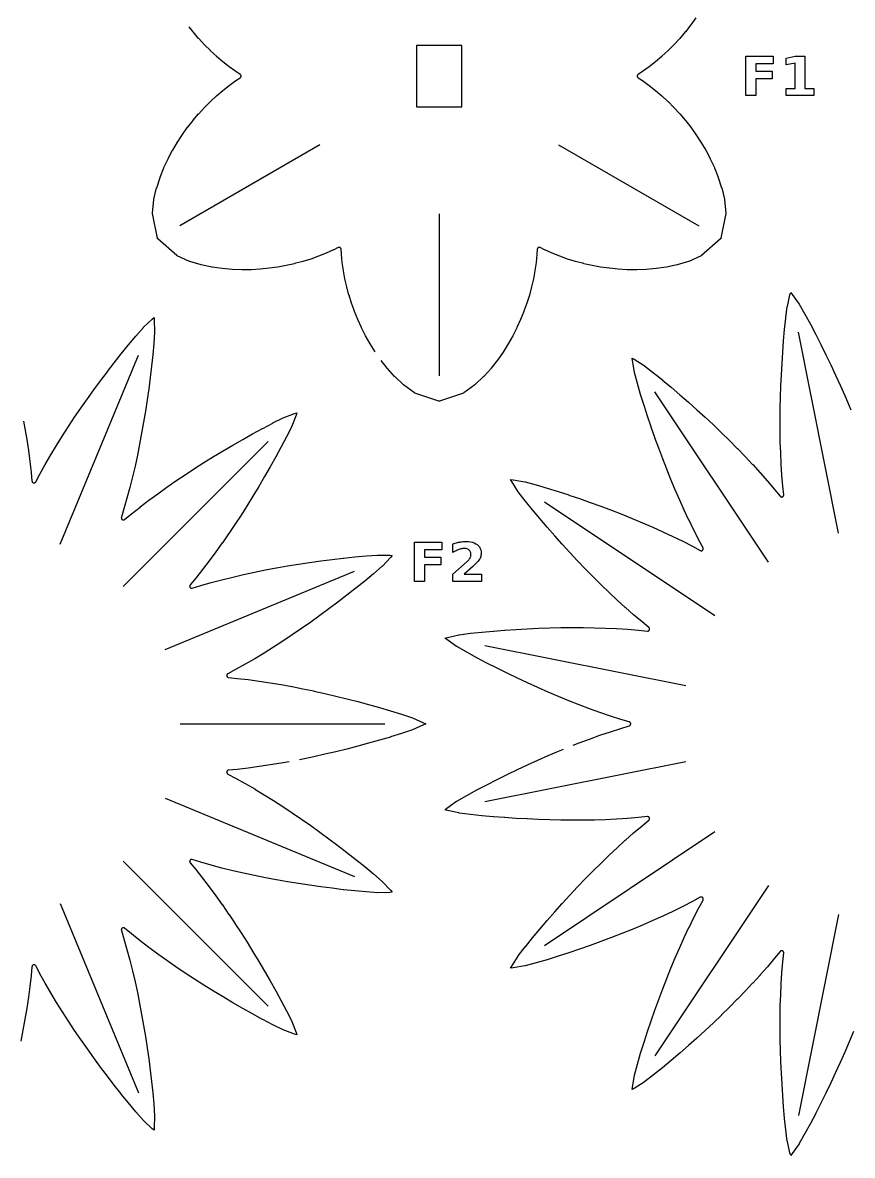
# Model space of a CAD drawing. Header units: millimetres. Extents: x 0 to 300, y 0 to 300.
# Drawn here: x 41.3 to 92.5, y 12.4 to 82.3 of the extents above; entities that cross this region are included whole.
import ezdxf

# ---------------------------------------------------------------- set-up
doc = ezdxf.new("R2010")
doc.units = ezdxf.units.MM
for name, color, linetype in [('CUT', 1, 'CONTINUOUS'), ('ENGRAVE', 5, 'CONTINUOUS'), ('SCORE', 7, 'CONTINUOUS')]:
    doc.layers.add(name, color=color, linetype=linetype)

msp = doc.modelspace()

# ---------------------------------------------------------------- linework, layer by layer
at = {"layer": 'CUT', "color": 1}
for points in [[(82.8496, 82.6072), (82.5315, 82.163), (82.5281, 82.1585), (82.1977, 81.7354), (82.1942, 81.731), (81.8523, 81.328), (81.8486, 81.3239), (81.4955, 80.9402), (81.4917, 80.9362), (81.1278, 80.5713), (81.1238, 80.5675), (80.7493, 80.2211), (80.7452, 80.2174), (80.3603, 79.8891), (80.356, 79.8855), (79.9607, 79.5751), (79.9563, 79.5718), (79.5508, 79.2791), (79.5462, 79.2759), (79.2884, 79.1053), (79.277, 79.0969), (79.2679, 79.0886), (79.2596, 79.0795), (79.2522, 79.0697), (79.2458, 79.0591), (79.2406, 79.048), (79.2364, 79.0364), (79.2334, 79.0245), (79.2316, 79.0123), (79.231, 79), (79.2316, 78.9877), (79.2334, 78.9755), (79.2364, 78.9636), (79.2406, 78.952), (79.2458, 78.9409), (79.2522, 78.9303), (79.2596, 78.9205), (79.2679, 78.9114), (79.277, 78.9031), (79.2884, 78.8947), (79.5462, 78.7241), (79.5508, 78.7209), (79.9563, 78.4282), (79.9607, 78.4249), (80.356, 78.1145), (80.3603, 78.1109), (80.7452, 77.7826), (80.7493, 77.7789), (81.1238, 77.4325), (81.1278, 77.4287), (81.4917, 77.0638), (81.4955, 77.0598), (81.8486, 76.6761), (81.8523, 76.672), (82.1942, 76.269), (82.1977, 76.2646), (82.5281, 75.8415), (82.5315, 75.837), (82.8496, 75.3928), (82.8529, 75.388), (83.1581, 74.9215), (83.1613, 74.9164), (83.4525, 74.4256), (83.4556, 74.42), (83.731, 73.9022), (83.7341, 73.896), (83.9914, 73.3471), (83.9945, 73.34), (84.2299, 72.7537), (84.233, 72.745), (84.4398, 72.1102), (84.4429, 72.099), (84.6081, 71.3939), (84.6109, 71.3774), (84.7016, 70.5428), (84.7025, 70.5282), (84.7003, 70.5137), (84.3947, 68.9886), (84.3877, 68.9612), (84.3675, 68.9414), (83.1995, 67.9142), (83.188, 67.9051), (83.1749, 67.8985), (82.4068, 67.5598), (82.3911, 67.554), (81.6979, 67.3445), (81.6866, 67.3416), (81.0335, 67.2033), (81.0244, 67.2017), (80.399, 67.1123), (80.3912, 67.1114), (79.7873, 67.0598), (79.7804, 67.0594), (79.1942, 67.0391), (79.1878, 67.039), (78.6172, 67.0457), (78.6111, 67.0459), (78.0545, 67.077), (78.0487, 67.0774), (77.505, 67.1309), (77.4993, 67.1315), (76.9678, 67.2061), (76.9622, 67.207), (76.4423, 67.3016), (76.4368, 67.3027), (75.928, 67.4166), (75.9226, 67.4179), (75.4247, 67.5506), (75.4194, 67.5521), (74.9321, 67.7033), (74.9269, 67.705), (74.4501, 67.8742), (74.4449, 67.8762), (73.9784, 68.0632), (73.9733, 68.0654), (73.5171, 68.2702), (73.512, 68.2726), (73.2354, 68.4105), (73.2224, 68.4162), (73.2107, 68.42), (73.1987, 68.4227), (73.1864, 68.4241), (73.1741, 68.4243), (73.1619, 68.4234), (73.1497, 68.4212), (73.1379, 68.4178), (73.1264, 68.4133), (73.1155, 68.4077), (73.1051, 68.401), (73.0955, 68.3933), (73.0867, 68.3848), (73.0787, 68.3754), (73.0717, 68.3652), (73.0658, 68.3544), (73.0609, 68.3431), (73.0572, 68.3314), (73.0546, 68.3194), (73.0531, 68.3053), (73.0342, 67.9967), (73.0337, 67.9911), (72.983, 67.4936), (72.9823, 67.4881), (72.9111, 66.9906), (72.9102, 66.9851), (72.8183, 66.4876), (72.8172, 66.4822), (72.7044, 65.9846), (72.7031, 65.9793), (72.5691, 65.4817), (72.5675, 65.4764), (72.4118, 64.9788), (72.41, 64.9735), (72.232, 64.4759), (72.23, 64.4707), (72.0287, 63.9731), (72.0265, 63.9679), (71.8009, 63.4702), (71.7984, 63.465), (71.547, 62.9674), (71.5441, 62.9621), (71.2646, 62.4645), (71.2614, 62.459), (70.9507, 61.9616), (70.9468, 61.9558), (70.6002, 61.4586), (70.5955, 61.4523), (70.2054, 60.9553), (70.1995, 60.9483), (69.7531, 60.4518), (69.745, 60.4435), (69.217, 59.9479), (69.2041, 59.9372), (68.5267, 59.4414), (68.5144, 59.4333), (68.5008, 59.4279), (67.0272, 58.93), (67, 58.9225), (66.9728, 58.93), (65.4992, 59.4279), (65.4856, 59.4333), (65.4733, 59.4414), (64.7959, 59.9372), (64.783, 59.9479), (64.255, 60.4435), (64.2469, 60.4518), (63.8005, 60.9483), (63.7946, 60.9553), (63.4109, 61.4441)], [(63.0394, 61.9775), (62.7386, 62.459), (62.7354, 62.4645), (62.4559, 62.9621), (62.453, 62.9674), (62.2016, 63.465), (62.1991, 63.4702), (61.9735, 63.9679), (61.9713, 63.9731), (61.77, 64.4707), (61.768, 64.4759), (61.59, 64.9735), (61.5882, 64.9788), (61.4325, 65.4764), (61.4309, 65.4817), (61.2969, 65.9793), (61.2956, 65.9846), (61.1828, 66.4822), (61.1817, 66.4876), (61.0898, 66.9851), (61.0889, 66.9906), (61.0177, 67.4881), (61.017, 67.4936), (60.9663, 67.9911), (60.9658, 67.9967), (60.9469, 68.3053), (60.9454, 68.3194), (60.9428, 68.3314), (60.9391, 68.3431), (60.9342, 68.3544), (60.9283, 68.3652), (60.9213, 68.3754), (60.9133, 68.3848), (60.9045, 68.3933), (60.8949, 68.401), (60.8845, 68.4077), (60.8736, 68.4133), (60.8621, 68.4178), (60.8503, 68.4212), (60.8381, 68.4234), (60.8259, 68.4243), (60.8136, 68.4241), (60.8013, 68.4227), (60.7893, 68.42), (60.7776, 68.4162), (60.7646, 68.4105), (60.488, 68.2726), (60.4829, 68.2702), (60.0267, 68.0654), (60.0216, 68.0632), (59.5551, 67.8762), (59.5499, 67.8742), (59.0731, 67.705), (59.0679, 67.7033), (58.5806, 67.5521), (58.5753, 67.5506), (58.0774, 67.4179), (58.072, 67.4166), (57.5632, 67.3027), (57.5577, 67.3016), (57.0378, 67.207), (57.0322, 67.2061), (56.5007, 67.1315), (56.495, 67.1309), (55.9513, 67.0774), (55.9455, 67.077), (55.3889, 67.0459), (55.3828, 67.0457), (54.8122, 67.039), (54.8058, 67.0391), (54.2196, 67.0594), (54.2127, 67.0598), (53.6088, 67.1114), (53.601, 67.1123), (52.9756, 67.2017), (52.9665, 67.2033), (52.3134, 67.3416), (52.3021, 67.3445), (51.6089, 67.554), (51.5932, 67.5598), (50.8251, 67.8985), (50.812, 67.9051), (50.8005, 67.9142), (49.6325, 68.9414), (49.6123, 68.9612), (49.6053, 68.9886), (49.2997, 70.5137), (49.2975, 70.5282), (49.2984, 70.5428), (49.3891, 71.3774), (49.3919, 71.3939), (49.5571, 72.099), (49.5602, 72.1102), (49.767, 72.745), (49.7701, 72.7537), (50.0055, 73.34), (50.0086, 73.3471), (50.2659, 73.896), (50.269, 73.9022), (50.5444, 74.42), (50.5475, 74.4256), (50.8387, 74.9164), (50.8419, 74.9215), (51.1471, 75.388), (51.1504, 75.3928), (51.4685, 75.837), (51.4719, 75.8415), (51.8023, 76.2646), (51.8058, 76.269), (52.1477, 76.672), (52.1514, 76.6761), (52.5045, 77.0598), (52.5083, 77.0638), (52.8722, 77.4287), (52.8762, 77.4325), (53.2507, 77.7789), (53.2548, 77.7826), (53.6397, 78.1109), (53.644, 78.1145), (54.0393, 78.4249), (54.0437, 78.4282), (54.4492, 78.7209), (54.4538, 78.7241), (54.7116, 78.8947), (54.723, 78.9031), (54.7321, 78.9114), (54.7404, 78.9205), (54.7478, 78.9303), (54.7542, 78.9409), (54.7594, 78.952), (54.7636, 78.9636), (54.7666, 78.9755), (54.7684, 78.9877), (54.769, 79), (54.7684, 79.0123), (54.7666, 79.0245), (54.7636, 79.0364), (54.7594, 79.048), (54.7542, 79.0591), (54.7478, 79.0697), (54.7404, 79.0795), (54.7321, 79.0886), (54.723, 79.0969), (54.7116, 79.1053), (54.4538, 79.2759), (54.4492, 79.2791), (54.0437, 79.5718), (54.0393, 79.5751), (53.644, 79.8855), (53.6397, 79.8891), (53.2548, 80.2174), (53.2507, 80.2211), (52.8762, 80.5675), (52.8722, 80.5713), (52.5083, 80.9362), (52.5045, 80.9402), (52.1514, 81.3239), (52.1477, 81.328), (51.8058, 81.731), (51.8023, 81.7354), (51.5658, 82.0382)], [(75.2735, 37.6779), (75.6381, 37.8219), (75.6401, 37.8226), (76.2793, 38.0641), (76.2813, 38.0648), (76.9227, 38.2955), (76.9248, 38.2963), (77.5684, 38.5155), (77.5707, 38.5163), (78.2165, 38.7236), (78.219, 38.7243), (78.7361, 38.8798), (78.7494, 38.8845), (78.7605, 38.8897), (78.7711, 38.896), (78.781, 38.9033), (78.7901, 38.9115), (78.7983, 38.9206), (78.8057, 38.9305), (78.812, 38.941), (78.8172, 38.9521), (78.8214, 38.9637), (78.8244, 38.9756), (78.8262, 38.9877), (78.8268, 39), (78.8262, 39.0123), (78.8244, 39.0244), (78.8214, 39.0363), (78.8172, 39.0479), (78.812, 39.059), (78.8057, 39.0695), (78.7983, 39.0794), (78.7901, 39.0885), (78.781, 39.0967), (78.7711, 39.104), (78.7605, 39.1103), (78.7494, 39.1155), (78.7361, 39.1202), (78.219, 39.2757), (78.2165, 39.2764), (77.5707, 39.4837), (77.5684, 39.4845), (76.9248, 39.7037), (76.9227, 39.7045), (76.2813, 39.9352), (76.2793, 39.9359), (75.6401, 40.1774), (75.6381, 40.1781), (75.0009, 40.4298), (74.9991, 40.4305), (74.3637, 40.6918), (74.362, 40.6925), (73.7284, 40.9628), (73.7268, 40.9635), (73.0948, 41.2423), (73.0934, 41.243), (72.4629, 41.5299), (72.4616, 41.5305), (71.8326, 41.825), (71.8313, 41.8256), (71.2037, 42.1275), (71.2025, 42.1281), (70.5764, 42.4372), (70.5751, 42.4379), (69.9505, 42.7546), (69.949, 42.7554), (69.3264, 43.0807), (69.3245, 43.0818), (68.7045, 43.4183), (68.7014, 43.42), (68.0872, 43.7742), (68.0764, 43.781), (67.4779, 44.2045), (67.356, 44.2998), (67.5051, 44.3412), (68.2201, 44.5034), (68.2327, 44.5057), (68.9356, 44.5978), (68.9392, 44.5982), (69.6408, 44.6719), (69.6429, 44.6721), (70.3427, 44.7344), (70.3444, 44.7345), (71.0425, 44.7881), (71.044, 44.7882), (71.7407, 44.8342), (71.7422, 44.8343), (72.4374, 44.8731), (72.4389, 44.8731), (73.1327, 44.9045), (73.1342, 44.9046), (73.8264, 44.9284), (73.828, 44.9284), (74.5186, 44.9442), (74.5203, 44.9442), (75.2092, 44.9515), (75.211, 44.9515), (75.898, 44.9497), (75.9, 44.9497), (76.585, 44.9384), (76.5871, 44.9383), (77.27, 44.9168), (77.2722, 44.9167), (77.953, 44.8843), (77.9553, 44.8842), (78.6337, 44.8405), (78.6362, 44.8403), (79.3122, 44.7847), (79.3147, 44.7845), (79.852, 44.7302), (79.8661, 44.7294), (79.8784, 44.73), (79.8905, 44.7318), (79.9024, 44.7347), (79.914, 44.7389), (79.9251, 44.7441), (79.9357, 44.7504), (79.9455, 44.7577), (79.9546, 44.7659), (79.9629, 44.775), (79.9702, 44.7849), (79.9765, 44.7954), (79.9818, 44.8065), (79.9859, 44.8181), (79.9889, 44.83), (79.9907, 44.8422), (79.9913, 44.8544), (79.9907, 44.8667), (79.9889, 44.8788), (79.9859, 44.8908), (79.9817, 44.9023), (79.9764, 44.9134), (79.9701, 44.9239), (79.9628, 44.9338), (79.9545, 44.9429), (79.944, 44.9523), (79.5257, 45.2938), (79.5237, 45.2954), (79.0064, 45.7341), (79.0046, 45.7357), (78.4939, 46.1846), (78.4922, 46.1861), (77.988, 46.6446), (77.9864, 46.6461), (77.4882, 47.1138), (77.4867, 47.1152), (76.9943, 47.5916), (76.9929, 47.5929), (76.5058, 48.0775), (76.5046, 48.0788), (76.0226, 48.571), (76.0214, 48.5722), (75.5442, 49.0717), (75.5432, 49.0729), (75.0705, 49.5792), (75.0695, 49.5803), (74.6011, 50.0931), (74.6001, 50.0942), (74.1358, 50.6132), (74.1349, 50.6142), (73.6748, 51.1394), (73.6738, 51.1405), (73.218, 51.6722), (73.2169, 51.6734), (72.7662, 52.2123), (72.7648, 52.214), (72.3208, 52.7622), (72.3186, 52.7649), (71.8867, 53.3272), (71.8794, 53.3376), (71.4885, 53.9579), (71.4123, 54.0926), (71.5659, 54.0738), (72.2886, 53.95), (72.301, 53.9473), (72.9857, 53.7634), (72.9891, 53.7624), (73.6655, 53.562), (73.6676, 53.5614), (74.3379, 53.3511), (74.3395, 53.3506), (75.0051, 53.133), (75.0065, 53.1325), (75.6678, 52.9084), (75.6691, 52.9079), (76.3263, 52.6776), (76.3277, 52.6771), (76.9807, 52.4406), (76.9821, 52.4401), (77.6307, 52.1972), (77.6322, 52.1966), (78.2763, 51.9469), (78.2779, 51.9463), (78.9171, 51.6894), (78.9188, 51.6887), (79.5528, 51.4242), (79.5546, 51.4234), (80.1832, 51.1508), (80.1851, 51.1499), (80.8078, 50.8686), (80.8098, 50.8677), (81.4263, 50.5773), (81.4284, 50.5763), (82.0385, 50.2763), (82.0407, 50.2752), (82.6439, 49.9652), (82.6462, 49.964), (83.1218, 49.7082), (83.1345, 49.7021), (83.1461, 49.6979), (83.158, 49.6949), (83.1701, 49.6931), (83.1824, 49.6925), (83.1947, 49.6931), (83.2068, 49.6949), (83.2187, 49.6978), (83.2303, 49.702), (83.2414, 49.7072), (83.252, 49.7135), (83.2618, 49.7208), (83.2709, 49.7291), (83.2792, 49.7382), (83.2865, 49.748), (83.2928, 49.7586), (83.298, 49.7697), (83.3022, 49.7813), (83.3051, 49.7932), (83.3069, 49.8053), (83.3075, 49.8176), (83.3069, 49.8299), (83.3051, 49.842), (83.3021, 49.8539), (83.2979, 49.8655), (83.2918, 49.8782), (83.036, 50.3538), (83.0348, 50.3561), (82.7248, 50.9593), (82.7237, 50.9615), (82.4237, 51.5716), (82.4227, 51.5737), (82.1323, 52.1902), (82.1314, 52.1922), (81.8501, 52.8149), (81.8492, 52.8168), (81.5766, 53.4454), (81.5758, 53.4472), (81.3113, 54.0812), (81.3106, 54.0829), (81.0537, 54.7221), (81.0531, 54.7237), (80.8034, 55.3678), (80.8028, 55.3693), (80.5599, 56.0179), (80.5594, 56.0193), (80.3229, 56.6723), (80.3224, 56.6737), (80.0921, 57.3309), (80.0916, 57.3322), (79.8675, 57.9935), (79.867, 57.9949), (79.6494, 58.6605), (79.6489, 58.6621), (79.4386, 59.3324), (79.438, 59.3345), (79.2376, 60.0109), (79.2366, 60.0143), (79.0527, 60.699), (79.05, 60.7114), (78.9262, 61.4341), (78.9074, 61.5877), (79.0421, 61.5115), (79.6624, 61.1206), (79.6728, 61.1133), (80.2351, 60.6814), (80.2378, 60.6792), (80.786, 60.2352), (80.7877, 60.2338), (81.3266, 59.7831), (81.3278, 59.782), (81.8595, 59.3262), (81.8606, 59.3252), (82.3858, 58.8651), (82.3868, 58.8642), (82.9058, 58.3999), (82.9069, 58.3989), (83.4197, 57.9305), (83.4208, 57.9295), (83.9271, 57.4568), (83.9283, 57.4558), (84.4278, 56.9786), (84.429, 56.9774), (84.9212, 56.4954), (84.9225, 56.4942), (85.4071, 56.0071), (85.4084, 56.0057), (85.8848, 55.5133), (85.8862, 55.5118), (86.3539, 55.0136), (86.3554, 55.012), (86.8139, 54.5078), (86.8154, 54.5061), (87.2643, 53.9954), (87.2659, 53.9936), (87.7046, 53.4763), (87.7062, 53.4743), (88.0477, 53.056), (88.0571, 53.0455), (88.0662, 53.0372), (88.0761, 53.0299), (88.0866, 53.0236), (88.0977, 53.0183), (88.1092, 53.0141), (88.1212, 53.0111), (88.1333, 53.0093), (88.1456, 53.0087), (88.1578, 53.0093), (88.17, 53.0111), (88.1819, 53.0141), (88.1935, 53.0182), (88.2046, 53.0235), (88.2151, 53.0298), (88.225, 53.0371), (88.2341, 53.0454), (88.2423, 53.0545), (88.2496, 53.0643), (88.2559, 53.0749), (88.2611, 53.086), (88.2653, 53.0976), (88.2682, 53.1095), (88.27, 53.1216), (88.2706, 53.1339), (88.2698, 53.148), (88.2155, 53.6853), (88.2153, 53.6878), (88.1597, 54.3638), (88.1595, 54.3663), (88.1158, 55.0447), (88.1157, 55.047), (88.0833, 55.7278), (88.0832, 55.73), (88.0617, 56.4129), (88.0616, 56.415), (88.0503, 57.1), (88.0503, 57.102), (88.0485, 57.789), (88.0485, 57.7908), (88.0558, 58.4797), (88.0558, 58.4814), (88.0716, 59.172), (88.0716, 59.1736), (88.0954, 59.8658), (88.0955, 59.8673), (88.1269, 60.5611), (88.1269, 60.5626), (88.1657, 61.2578), (88.1658, 61.2593), (88.2118, 61.956), (88.2119, 61.9575), (88.2655, 62.6556), (88.2656, 62.6573), (88.3279, 63.3571), (88.3281, 63.3592), (88.4018, 64.0608), (88.4022, 64.0644), (88.4943, 64.7673), (88.4966, 64.7799), (88.6588, 65.4949), (88.7002, 65.644), (88.7955, 65.5221), (89.219, 64.9236), (89.2258, 64.9128), (89.58, 64.2986), (89.5817, 64.2955), (89.9182, 63.6755), (89.9193, 63.6736), (90.2446, 63.051), (90.2454, 63.0495), (90.5621, 62.4249), (90.5628, 62.4236), (90.8719, 61.7975), (90.8725, 61.7963), (91.1744, 61.1687), (91.175, 61.1674), (91.4695, 60.5384), (91.4701, 60.5371), (91.757, 59.9066), (91.7577, 59.9052), (92.0365, 59.2732), (92.0372, 59.2716), (92.3075, 58.638), (92.3082, 58.6363), (92.4108, 58.3869)], [(41.3455, 57.686), (41.4268, 57.2389), (41.4271, 57.2368), (41.5392, 56.5628), (41.5396, 56.5606), (41.6406, 55.8866), (41.641, 55.8844), (41.7305, 55.2104), (41.7308, 55.208), (41.8081, 54.5341), (41.8084, 54.5316), (41.8599, 53.9941), (41.8619, 53.9801), (41.8649, 53.9682), (41.869, 53.9566), (41.8742, 53.9455), (41.8805, 53.9349), (41.8878, 53.9251), (41.8961, 53.9159), (41.9052, 53.9077), (41.915, 53.9004), (41.9256, 53.894), (41.9367, 53.8888), (41.9482, 53.8846), (41.9601, 53.8817), (41.9723, 53.8799), (41.9846, 53.8793), (41.9968, 53.8799), (42.009, 53.8817), (42.0209, 53.8847), (42.0325, 53.8888), (42.0435, 53.8941), (42.0541, 53.9004), (42.0639, 53.9078), (42.073, 53.916), (42.0812, 53.9251), (42.0885, 53.935), (42.0958, 53.9472), (42.3491, 54.424), (42.3503, 54.4263), (42.6796, 55.0193), (42.6808, 55.0214), (43.0214, 55.6098), (43.0226, 55.6118), (43.3739, 56.1958), (43.3751, 56.1976), (43.7366, 56.7775), (43.7377, 56.7792), (44.1088, 57.3551), (44.1099, 57.3567), (44.4901, 57.9289), (44.4911, 57.9304), (44.8799, 58.4992), (44.8809, 58.5006), (45.2777, 59.066), (45.2786, 59.0673), (45.683, 59.6297), (45.6838, 59.6309), (46.0954, 60.1904), (46.0962, 60.1915), (46.5147, 60.7481), (46.5156, 60.7492), (46.9409, 61.303), (46.9418, 61.3041), (47.3743, 61.8549), (47.3753, 61.8562), (47.8159, 62.4034), (47.8173, 62.4051), (48.2683, 62.9475), (48.2706, 62.9502), (48.7378, 63.4835), (48.7466, 63.4927), (49.2787, 63.9971), (49.396, 64.0981), (49.4075, 63.9438), (49.4271, 63.2109), (49.4268, 63.1981), (49.38, 62.4907), (49.3798, 62.4871), (49.3151, 61.7847), (49.3149, 61.7825), (49.2395, 61.084), (49.2393, 61.0824), (49.1557, 60.3871), (49.1555, 60.3857), (49.0647, 59.6933), (49.0645, 59.6919), (48.9669, 59.0025), (48.9666, 59.001), (48.8621, 58.3144), (48.8618, 58.313), (48.7501, 57.6294), (48.7499, 57.6278), (48.6306, 56.9474), (48.6303, 56.9457), (48.503, 56.2687), (48.5027, 56.2669), (48.3669, 55.5934), (48.3665, 55.5915), (48.2217, 54.9218), (48.2213, 54.9198), (48.0669, 54.2542), (48.0664, 54.2521), (47.9019, 53.5907), (47.9013, 53.5885), (47.7261, 52.9316), (47.7254, 52.9292), (47.539, 52.2771), (47.5383, 52.2746), (47.3802, 51.7583), (47.3767, 51.7446), (47.3749, 51.7324), (47.3743, 51.7202), (47.3748, 51.7079), (47.3766, 51.6957), (47.3796, 51.6838), (47.3837, 51.6723), (47.389, 51.6611), (47.3953, 51.6506), (47.4026, 51.6407), (47.4108, 51.6316), (47.4199, 51.6234), (47.4298, 51.6161), (47.4403, 51.6097), (47.4514, 51.6045), (47.463, 51.6004), (47.4749, 51.5974), (47.4871, 51.5956), (47.4993, 51.595), (47.5116, 51.5956), (47.5237, 51.5974), (47.5357, 51.6005), (47.5472, 51.6046), (47.5583, 51.6099), (47.5688, 51.6162), (47.5801, 51.6247), (47.9967, 51.9683), (47.9987, 51.9699), (48.5298, 52.3917), (48.5318, 52.3932), (49.0716, 52.8065), (49.0734, 52.8079), (49.6215, 53.213), (49.6233, 53.2143), (50.1792, 53.6116), (50.1808, 53.6128), (50.7441, 54.0029), (50.7457, 54.0039), (51.316, 54.3871), (51.3175, 54.3881), (51.8943, 54.7648), (51.8957, 54.7657), (52.4787, 55.1362), (52.4801, 55.1371), (53.0689, 55.5019), (53.0702, 55.5027), (53.6645, 55.862), (53.6657, 55.8628), (54.2653, 56.2169), (54.2666, 56.2176), (54.8714, 56.5664), (54.8727, 56.5671), (55.483, 56.9104), (55.4845, 56.9113), (56.1009, 57.2482), (56.1029, 57.2492), (56.7271, 57.5778), (56.7303, 57.5794), (57.366, 57.8934), (57.3776, 57.8985), (58.0622, 58.1608), (58.2092, 58.2092), (58.1608, 58.0622), (57.8985, 57.3776), (57.8934, 57.366), (57.5794, 56.7303), (57.5778, 56.7271), (57.2492, 56.1029), (57.2482, 56.1009), (56.9113, 55.4845), (56.9104, 55.483), (56.5671, 54.8727), (56.5664, 54.8714), (56.2176, 54.2666), (56.2169, 54.2653), (55.8628, 53.6657), (55.862, 53.6645), (55.5027, 53.0702), (55.5019, 53.0689), (55.1371, 52.4801), (55.1362, 52.4787), (54.7657, 51.8957), (54.7648, 51.8943), (54.3881, 51.3175), (54.3871, 51.316), (54.0039, 50.7457), (54.0029, 50.7441), (53.6128, 50.1808), (53.6116, 50.1792), (53.2143, 49.6233), (53.213, 49.6215), (52.8079, 49.0734), (52.8065, 49.0716), (52.3932, 48.5318), (52.3917, 48.5298), (51.9699, 47.9987), (51.9683, 47.9967), (51.6247, 47.5801), (51.6162, 47.5688), (51.6099, 47.5583), (51.6046, 47.5472), (51.6005, 47.5357), (51.5974, 47.5237), (51.5956, 47.5116), (51.595, 47.4993), (51.5956, 47.4871), (51.5974, 47.4749), (51.6004, 47.463), (51.6045, 47.4514), (51.6097, 47.4403), (51.6161, 47.4298), (51.6234, 47.4199), (51.6316, 47.4108), (51.6407, 47.4026), (51.6506, 47.3953), (51.6611, 47.389), (51.6723, 47.3837), (51.6838, 47.3796), (51.6957, 47.3766), (51.7079, 47.3748), (51.7202, 47.3743), (51.7324, 47.3749), (51.7446, 47.3767), (51.7583, 47.3802), (52.2746, 47.5383), (52.2771, 47.539), (52.9292, 47.7254), (52.9316, 47.7261), (53.5885, 47.9013), (53.5907, 47.9019), (54.2521, 48.0664), (54.2542, 48.0669), (54.9198, 48.2213), (54.9218, 48.2217), (55.5915, 48.3665), (55.5934, 48.3669), (56.2669, 48.5027), (56.2687, 48.503), (56.9457, 48.6303), (56.9474, 48.6306), (57.6278, 48.7499), (57.6294, 48.7501), (58.313, 48.8618), (58.3144, 48.8621), (59.001, 48.9666), (59.0025, 48.9669), (59.6919, 49.0645), (59.6933, 49.0647), (60.3857, 49.1555), (60.3871, 49.1557), (61.0824, 49.2393), (61.084, 49.2395), (61.7825, 49.3149), (61.7847, 49.3151), (62.4871, 49.3798), (62.4907, 49.38), (63.1981, 49.4268), (63.2109, 49.4271), (63.9438, 49.4075), (64.0981, 49.396), (63.9971, 49.2787), (63.4927, 48.7466), (63.4835, 48.7378), (62.9502, 48.2706), (62.9475, 48.2683), (62.4051, 47.8173), (62.4034, 47.8159), (61.8562, 47.3753), (61.8549, 47.3743), (61.3041, 46.9418), (61.303, 46.9409), (60.7492, 46.5156), (60.7481, 46.5147), (60.1915, 46.0962), (60.1904, 46.0954), (59.6309, 45.6838), (59.6297, 45.683), (59.0673, 45.2786), (59.066, 45.2777), (58.5006, 44.8809), (58.4992, 44.8799), (57.9304, 44.4911), (57.9289, 44.4901), (57.3567, 44.1099), (57.3551, 44.1088), (56.7792, 43.7377), (56.7775, 43.7366), (56.1976, 43.3751), (56.1958, 43.3739), (55.6118, 43.0226), (55.6098, 43.0214), (55.0214, 42.6808), (55.0193, 42.6796), (54.4263, 42.3503), (54.424, 42.3491), (53.9472, 42.0958), (53.935, 42.0885), (53.9251, 42.0812), (53.916, 42.073), (53.9078, 42.0639), (53.9004, 42.0541), (53.8941, 42.0435), (53.8888, 42.0325), (53.8847, 42.0209), (53.8817, 42.009), (53.8799, 41.9968), (53.8793, 41.9846), (53.8799, 41.9723), (53.8817, 41.9601), (53.8846, 41.9482), (53.8888, 41.9367), (53.894, 41.9256), (53.9004, 41.915), (53.9077, 41.9052), (53.9159, 41.8961), (53.9251, 41.8878), (53.9349, 41.8805), (53.9455, 41.8742), (53.9566, 41.869), (53.9682, 41.8649), (53.9801, 41.8619), (53.9941, 41.8599), (54.5316, 41.8084), (54.5341, 41.8081), (55.208, 41.7308), (55.2104, 41.7305), (55.8844, 41.641), (55.8866, 41.6406), (56.5606, 41.5396), (56.5628, 41.5392), (57.2368, 41.4271), (57.2389, 41.4268), (57.913, 41.3043), (57.9149, 41.3039), (58.589, 41.1716), (58.5908, 41.1712), (59.265, 41.0297), (59.2667, 41.0293), (59.941, 40.8791), (59.9425, 40.8788), (60.6168, 40.7204), (60.6183, 40.7201), (61.2926, 40.5539), (61.294, 40.5536), (61.9684, 40.3799), (61.9698, 40.3796), (62.6441, 40.1985), (62.6455, 40.1981), (63.3199, 40.0093), (63.3215, 40.0089), (63.9956, 39.8112), (63.9977, 39.8106), (64.6715, 39.6015), (64.6748, 39.6004), (65.3463, 39.3729), (65.3582, 39.3683), (66.0278, 39.0697), (66.166, 39), (66.0278, 38.9303), (65.3582, 38.6317), (65.3463, 38.6271), (64.6748, 38.3996), (64.6715, 38.3985), (63.9977, 38.1894), (63.9956, 38.1888), (63.3215, 37.9911), (63.3199, 37.9907), (62.6455, 37.8019), (62.6441, 37.8015), (61.9698, 37.6204), (61.9684, 37.6201), (61.294, 37.4464), (61.2926, 37.4461), (60.6183, 37.2799), (60.6168, 37.2796), (59.9425, 37.1212), (59.941, 37.1209), (59.2667, 36.9707), (59.265, 36.9703), (58.5908, 36.8288), (58.589, 36.8284), (58.3857, 36.7885)], [(92.5695, 19.9991), (92.3082, 19.3637), (92.3075, 19.362), (92.0372, 18.7284), (92.0365, 18.7268), (91.7577, 18.0948), (91.757, 18.0934), (91.4701, 17.4629), (91.4695, 17.4616), (91.175, 16.8326), (91.1744, 16.8313), (90.8725, 16.2037), (90.8719, 16.2025), (90.5628, 15.5764), (90.5621, 15.5751), (90.2454, 14.9505), (90.2446, 14.949), (89.9193, 14.3264), (89.9182, 14.3245), (89.5817, 13.7045), (89.58, 13.7014), (89.2258, 13.0872), (89.219, 13.0764), (88.7955, 12.4779), (88.7002, 12.356), (88.6588, 12.5051), (88.4966, 13.2201), (88.4943, 13.2327), (88.4022, 13.9356), (88.4018, 13.9392), (88.3281, 14.6408), (88.3279, 14.6429), (88.2656, 15.3427), (88.2655, 15.3444), (88.2119, 16.0425), (88.2118, 16.044), (88.1658, 16.7407), (88.1657, 16.7422), (88.1269, 17.4374), (88.1269, 17.4389), (88.0955, 18.1327), (88.0954, 18.1342), (88.0716, 18.8264), (88.0716, 18.828), (88.0558, 19.5186), (88.0558, 19.5203), (88.0485, 20.2092), (88.0485, 20.211), (88.0503, 20.898), (88.0503, 20.9), (88.0616, 21.585), (88.0617, 21.5871), (88.0832, 22.27), (88.0833, 22.2722), (88.1157, 22.953), (88.1158, 22.9553), (88.1595, 23.6337), (88.1597, 23.6362), (88.2153, 24.3122), (88.2155, 24.3147), (88.2698, 24.852), (88.2706, 24.8661), (88.27, 24.8784), (88.2682, 24.8905), (88.2653, 24.9024), (88.2611, 24.914), (88.2559, 24.9251), (88.2496, 24.9357), (88.2423, 24.9455), (88.2341, 24.9546), (88.225, 24.9629), (88.2151, 24.9702), (88.2046, 24.9765), (88.1935, 24.9818), (88.1819, 24.9859), (88.17, 24.9889), (88.1578, 24.9907), (88.1456, 24.9913), (88.1333, 24.9907), (88.1212, 24.9889), (88.1092, 24.9859), (88.0977, 24.9817), (88.0866, 24.9764), (88.0761, 24.9701), (88.0662, 24.9628), (88.0571, 24.9545), (88.0477, 24.944), (87.7062, 24.5257), (87.7046, 24.5237), (87.2659, 24.0064), (87.2643, 24.0046), (86.8154, 23.4939), (86.8139, 23.4922), (86.3554, 22.988), (86.3539, 22.9864), (85.8862, 22.4882), (85.8848, 22.4867), (85.4084, 21.9943), (85.4071, 21.9929), (84.9225, 21.5058), (84.9212, 21.5046), (84.429, 21.0226), (84.4278, 21.0214), (83.9283, 20.5442), (83.9271, 20.5432), (83.4208, 20.0705), (83.4197, 20.0695), (82.9069, 19.6011), (82.9058, 19.6001), (82.3868, 19.1358), (82.3858, 19.1349), (81.8606, 18.6748), (81.8595, 18.6738), (81.3278, 18.218), (81.3266, 18.2169), (80.7877, 17.7662), (80.786, 17.7648), (80.2378, 17.3208), (80.2351, 17.3186), (79.6728, 16.8867), (79.6624, 16.8794), (79.0421, 16.4885), (78.9074, 16.4123), (78.9262, 16.5659), (79.05, 17.2886), (79.0527, 17.301), (79.2366, 17.9857), (79.2376, 17.9891), (79.438, 18.6655), (79.4386, 18.6676), (79.6489, 19.3379), (79.6494, 19.3395), (79.867, 20.0051), (79.8675, 20.0065), (80.0916, 20.6678), (80.0921, 20.6691), (80.3224, 21.3263), (80.3229, 21.3277), (80.5594, 21.9807), (80.5599, 21.9821), (80.8028, 22.6307), (80.8034, 22.6322), (81.0531, 23.2763), (81.0537, 23.2779), (81.3106, 23.9171), (81.3113, 23.9188), (81.5758, 24.5528), (81.5766, 24.5546), (81.8492, 25.1832), (81.8501, 25.1851), (82.1314, 25.8078), (82.1323, 25.8098), (82.4227, 26.4263), (82.4237, 26.4284), (82.7237, 27.0385), (82.7248, 27.0407), (83.0348, 27.6439), (83.036, 27.6462), (83.2918, 28.1218), (83.2979, 28.1345), (83.3021, 28.1461), (83.3051, 28.158), (83.3069, 28.1701), (83.3075, 28.1824), (83.3069, 28.1947), (83.3051, 28.2068), (83.3022, 28.2187), (83.298, 28.2303), (83.2928, 28.2414), (83.2865, 28.252), (83.2792, 28.2618), (83.2709, 28.2709), (83.2618, 28.2792), (83.252, 28.2865), (83.2414, 28.2928), (83.2303, 28.298), (83.2187, 28.3022), (83.2068, 28.3051), (83.1947, 28.3069), (83.1824, 28.3075), (83.1701, 28.3069), (83.158, 28.3051), (83.1461, 28.3021), (83.1345, 28.2979), (83.1218, 28.2918), (82.6462, 28.036), (82.6439, 28.0348), (82.0407, 27.7248), (82.0385, 27.7237), (81.4284, 27.4237), (81.4263, 27.4227), (80.8098, 27.1323), (80.8078, 27.1314), (80.1851, 26.8501), (80.1832, 26.8492), (79.5546, 26.5766), (79.5528, 26.5758), (78.9188, 26.3113), (78.9171, 26.3106), (78.2779, 26.0537), (78.2763, 26.0531), (77.6322, 25.8034), (77.6307, 25.8028), (76.9821, 25.5599), (76.9807, 25.5594), (76.3277, 25.3229), (76.3263, 25.3224), (75.6691, 25.0921), (75.6678, 25.0916), (75.0065, 24.8675), (75.0051, 24.867), (74.3395, 24.6494), (74.3379, 24.6489), (73.6676, 24.4386), (73.6655, 24.438), (72.9891, 24.2376), (72.9857, 24.2366), (72.301, 24.0527), (72.2886, 24.05), (71.5659, 23.9262), (71.4123, 23.9074), (71.4885, 24.0421), (71.8794, 24.6624), (71.8867, 24.6728), (72.3186, 25.2351), (72.3208, 25.2378), (72.7648, 25.786), (72.7662, 25.7877), (73.2169, 26.3266), (73.218, 26.3278), (73.6738, 26.8595), (73.6748, 26.8606), (74.1349, 27.3858), (74.1358, 27.3868), (74.6001, 27.9058), (74.6011, 27.9069), (75.0695, 28.4197), (75.0705, 28.4208), (75.5432, 28.9271), (75.5442, 28.9283), (76.0214, 29.4278), (76.0226, 29.429), (76.5046, 29.9212), (76.5058, 29.9225), (76.9929, 30.4071), (76.9943, 30.4084), (77.4867, 30.8848), (77.4882, 30.8862), (77.9864, 31.3539), (77.988, 31.3554), (78.4922, 31.8139), (78.4939, 31.8154), (79.0046, 32.2643), (79.0064, 32.2659), (79.5237, 32.7046), (79.5257, 32.7062), (79.944, 33.0477), (79.9545, 33.0571), (79.9628, 33.0662), (79.9701, 33.0761), (79.9764, 33.0866), (79.9817, 33.0977), (79.9859, 33.1092), (79.9889, 33.1212), (79.9907, 33.1333), (79.9913, 33.1456), (79.9907, 33.1578), (79.9889, 33.17), (79.9859, 33.1819), (79.9818, 33.1935), (79.9765, 33.2046), (79.9702, 33.2151), (79.9629, 33.225), (79.9546, 33.2341), (79.9455, 33.2423), (79.9357, 33.2496), (79.9251, 33.2559), (79.914, 33.2611), (79.9024, 33.2653), (79.8905, 33.2682), (79.8784, 33.27), (79.8661, 33.2706), (79.852, 33.2698), (79.3147, 33.2155), (79.3122, 33.2153), (78.6362, 33.1597), (78.6337, 33.1595), (77.9553, 33.1158), (77.953, 33.1157), (77.2722, 33.0833), (77.27, 33.0832), (76.5871, 33.0617), (76.585, 33.0616), (75.9, 33.0503), (75.898, 33.0503), (75.211, 33.0485), (75.2092, 33.0485), (74.5203, 33.0558), (74.5186, 33.0558), (73.828, 33.0716), (73.8264, 33.0716), (73.1342, 33.0954), (73.1327, 33.0955), (72.4389, 33.1269), (72.4374, 33.1269), (71.7422, 33.1657), (71.7407, 33.1658), (71.044, 33.2118), (71.0425, 33.2119), (70.3444, 33.2655), (70.3427, 33.2656), (69.6429, 33.3279), (69.6408, 33.3281), (68.9392, 33.4018), (68.9356, 33.4022), (68.2327, 33.4943), (68.2201, 33.4966), (67.5051, 33.6588), (67.356, 33.7002), (67.4779, 33.7955), (68.0764, 34.219), (68.0872, 34.2258), (68.7014, 34.58), (68.7045, 34.5817), (69.3245, 34.9182), (69.3264, 34.9193), (69.949, 35.2446), (69.9505, 35.2454), (70.5751, 35.5621), (70.5764, 35.5628), (71.2025, 35.8719), (71.2037, 35.8725), (71.8313, 36.1744), (71.8326, 36.175), (72.4616, 36.4695), (72.4629, 36.4701), (73.0934, 36.757), (73.0948, 36.7577), (73.7268, 37.0365), (73.7284, 37.0372), (74.362, 37.3075), (74.3637, 37.3082), (74.6708, 37.4345)], [(57.7474, 36.6657), (57.2389, 36.5732), (57.2368, 36.5729), (56.5628, 36.4608), (56.5606, 36.4604), (55.8866, 36.3594), (55.8844, 36.359), (55.2104, 36.2695), (55.208, 36.2692), (54.5341, 36.1919), (54.5316, 36.1916), (53.9941, 36.1401), (53.9801, 36.1381), (53.9682, 36.1351), (53.9566, 36.131), (53.9455, 36.1258), (53.9349, 36.1195), (53.9251, 36.1122), (53.9159, 36.1039), (53.9077, 36.0948), (53.9004, 36.085), (53.894, 36.0744), (53.8888, 36.0633), (53.8846, 36.0518), (53.8817, 36.0399), (53.8799, 36.0277), (53.8793, 36.0154), (53.8799, 36.0032), (53.8817, 35.991), (53.8847, 35.9791), (53.8888, 35.9675), (53.8941, 35.9565), (53.9004, 35.9459), (53.9078, 35.9361), (53.916, 35.927), (53.9251, 35.9188), (53.935, 35.9115), (53.9472, 35.9042), (54.424, 35.6509), (54.4263, 35.6497), (55.0193, 35.3204), (55.0214, 35.3192), (55.6098, 34.9786), (55.6118, 34.9774), (56.1958, 34.6261), (56.1976, 34.6249), (56.7775, 34.2634), (56.7792, 34.2623), (57.3551, 33.8912), (57.3567, 33.8901), (57.9289, 33.5099), (57.9304, 33.5089), (58.4992, 33.1201), (58.5006, 33.1191), (59.066, 32.7223), (59.0673, 32.7214), (59.6297, 32.317), (59.6309, 32.3162), (60.1904, 31.9046), (60.1915, 31.9038), (60.7481, 31.4853), (60.7492, 31.4844), (61.303, 31.0591), (61.3041, 31.0582), (61.8549, 30.6257), (61.8562, 30.6247), (62.4034, 30.1841), (62.4051, 30.1827), (62.9475, 29.7317), (62.9502, 29.7294), (63.4835, 29.2622), (63.4927, 29.2534), (63.9971, 28.7213), (64.0981, 28.604), (63.9438, 28.5925), (63.2109, 28.5729), (63.1981, 28.5732), (62.4907, 28.62), (62.4871, 28.6202), (61.7847, 28.6849), (61.7825, 28.6851), (61.084, 28.7605), (61.0824, 28.7607), (60.3871, 28.8443), (60.3857, 28.8445), (59.6933, 28.9353), (59.6919, 28.9355), (59.0025, 29.0331), (59.001, 29.0334), (58.3144, 29.1379), (58.313, 29.1382), (57.6294, 29.2499), (57.6278, 29.2501), (56.9474, 29.3694), (56.9457, 29.3697), (56.2687, 29.497), (56.2669, 29.4973), (55.5934, 29.6331), (55.5915, 29.6335), (54.9218, 29.7783), (54.9198, 29.7787), (54.2542, 29.9331), (54.2521, 29.9336), (53.5907, 30.0981), (53.5885, 30.0987), (52.9316, 30.2739), (52.9292, 30.2746), (52.2771, 30.461), (52.2746, 30.4617), (51.7583, 30.6198), (51.7446, 30.6233), (51.7324, 30.6251), (51.7202, 30.6257), (51.7079, 30.6252), (51.6957, 30.6234), (51.6838, 30.6204), (51.6723, 30.6163), (51.6611, 30.611), (51.6506, 30.6047), (51.6407, 30.5974), (51.6316, 30.5892), (51.6234, 30.5801), (51.6161, 30.5702), (51.6097, 30.5597), (51.6045, 30.5486), (51.6004, 30.537), (51.5974, 30.5251), (51.5956, 30.5129), (51.595, 30.5007), (51.5956, 30.4884), (51.5974, 30.4763), (51.6005, 30.4643), (51.6046, 30.4528), (51.6099, 30.4417), (51.6162, 30.4312), (51.6247, 30.4199), (51.9683, 30.0033), (51.9699, 30.0013), (52.3917, 29.4702), (52.3932, 29.4682), (52.8065, 28.9284), (52.8079, 28.9266), (53.213, 28.3785), (53.2143, 28.3767), (53.6116, 27.8208), (53.6128, 27.8192), (54.0029, 27.2559), (54.0039, 27.2543), (54.3871, 26.684), (54.3881, 26.6825), (54.7648, 26.1057), (54.7657, 26.1043), (55.1362, 25.5213), (55.1371, 25.5199), (55.5019, 24.9311), (55.5027, 24.9298), (55.862, 24.3355), (55.8628, 24.3343), (56.2169, 23.7347), (56.2176, 23.7334), (56.5664, 23.1286), (56.5671, 23.1273), (56.9104, 22.517), (56.9113, 22.5155), (57.2482, 21.8991), (57.2492, 21.8971), (57.5778, 21.2729), (57.5794, 21.2697), (57.8934, 20.634), (57.8985, 20.6224), (58.1608, 19.9378), (58.2092, 19.7908), (58.0622, 19.8392), (57.3776, 20.1015), (57.366, 20.1066), (56.7303, 20.4206), (56.7271, 20.4222), (56.1029, 20.7508), (56.1009, 20.7518), (55.4845, 21.0887), (55.483, 21.0896), (54.8727, 21.4329), (54.8714, 21.4336), (54.2666, 21.7824), (54.2653, 21.7831), (53.6657, 22.1372), (53.6645, 22.138), (53.0702, 22.4973), (53.0689, 22.4981), (52.4801, 22.8629), (52.4787, 22.8638), (51.8957, 23.2343), (51.8943, 23.2352), (51.3175, 23.6119), (51.316, 23.6129), (50.7457, 23.9961), (50.7441, 23.9971), (50.1808, 24.3872), (50.1792, 24.3884), (49.6233, 24.7857), (49.6215, 24.787), (49.0734, 25.1921), (49.0716, 25.1935), (48.5318, 25.6068), (48.5298, 25.6083), (47.9987, 26.0301), (47.9967, 26.0317), (47.5801, 26.3753), (47.5688, 26.3838), (47.5583, 26.3901), (47.5472, 26.3954), (47.5357, 26.3995), (47.5237, 26.4026), (47.5116, 26.4044), (47.4993, 26.405), (47.4871, 26.4044), (47.4749, 26.4026), (47.463, 26.3996), (47.4514, 26.3955), (47.4403, 26.3903), (47.4298, 26.3839), (47.4199, 26.3766), (47.4108, 26.3684), (47.4026, 26.3593), (47.3953, 26.3494), (47.389, 26.3389), (47.3837, 26.3277), (47.3796, 26.3162), (47.3766, 26.3043), (47.3748, 26.2921), (47.3743, 26.2798), (47.3749, 26.2676), (47.3767, 26.2554), (47.3802, 26.2417), (47.5383, 25.7254), (47.539, 25.7229), (47.7254, 25.0708), (47.7261, 25.0684), (47.9013, 24.4115), (47.9019, 24.4093), (48.0664, 23.7479), (48.0669, 23.7458), (48.2213, 23.0802), (48.2217, 23.0782), (48.3665, 22.4085), (48.3669, 22.4066), (48.5027, 21.7331), (48.503, 21.7313), (48.6303, 21.0543), (48.6306, 21.0526), (48.7499, 20.3722), (48.7501, 20.3706), (48.8618, 19.687), (48.8621, 19.6856), (48.9666, 18.999), (48.9669, 18.9975), (49.0645, 18.3081), (49.0647, 18.3067), (49.1555, 17.6143), (49.1557, 17.6129), (49.2393, 16.9176), (49.2395, 16.916), (49.3149, 16.2175), (49.3151, 16.2153), (49.3798, 15.5129), (49.38, 15.5093), (49.4268, 14.8019), (49.4271, 14.7891), (49.4075, 14.0562), (49.396, 13.9019), (49.2787, 14.0029), (48.7466, 14.5073), (48.7378, 14.5165), (48.2706, 15.0498), (48.2683, 15.0525), (47.8173, 15.5949), (47.8159, 15.5966), (47.3753, 16.1438), (47.3743, 16.1451), (46.9418, 16.6959), (46.9409, 16.697), (46.5156, 17.2508), (46.5147, 17.2519), (46.0962, 17.8085), (46.0954, 17.8096), (45.6838, 18.3691), (45.683, 18.3703), (45.2786, 18.9327), (45.2777, 18.934), (44.8809, 19.4994), (44.8799, 19.5008), (44.4911, 20.0696), (44.4901, 20.0711), (44.1099, 20.6433), (44.1088, 20.6449), (43.7377, 21.2208), (43.7366, 21.2225), (43.3751, 21.8024), (43.3739, 21.8042), (43.0226, 22.3882), (43.0214, 22.3902), (42.6808, 22.9786), (42.6796, 22.9807), (42.3503, 23.5737), (42.3491, 23.576), (42.0958, 24.0528), (42.0885, 24.065), (42.0812, 24.0749), (42.073, 24.084), (42.0639, 24.0922), (42.0541, 24.0996), (42.0435, 24.1059), (42.0325, 24.1112), (42.0209, 24.1153), (42.009, 24.1183), (41.9968, 24.1201), (41.9846, 24.1207), (41.9723, 24.1201), (41.9601, 24.1183), (41.9482, 24.1154), (41.9367, 24.1112), (41.9256, 24.106), (41.915, 24.0996), (41.9052, 24.0923), (41.8961, 24.0841), (41.8878, 24.0749), (41.8805, 24.0651), (41.8742, 24.0545), (41.869, 24.0434), (41.8649, 24.0318), (41.8619, 24.0199), (41.8599, 24.0059), (41.8084, 23.4684), (41.8081, 23.4659), (41.7308, 22.792), (41.7305, 22.7896), (41.641, 22.1156), (41.6406, 22.1134), (41.5396, 21.4394), (41.5392, 21.4372), (41.4271, 20.7632), (41.4268, 20.7611), (41.3043, 20.087), (41.3039, 20.0851), (41.1716, 19.411)]]:
    msp.add_lwpolyline(points, dxfattribs=at)
msp.add_lwpolyline([(68.395, 80.895), (65.605, 80.895), (65.605, 77.105), (68.395, 77.105), (68.395, 80.895)], close=True, dxfattribs=at)
at = {"layer": 'ENGRAVE', "color": 5}
for points in [[(87.6242, 80.23), (87.6242, 79.7564), (86.5598, 79.7564), (86.5598, 79.3039), (87.5607, 79.3039), (87.5607, 78.8303), (86.5598, 78.8303), (86.5598, 77.8), (85.9331, 77.8), (85.9331, 80.23), (87.6242, 80.23)], [(88.9815, 78.2329), (88.9815, 79.8036), (88.4135, 79.6864), (88.4135, 80.1128), (88.9782, 80.23), (89.5739, 80.23), (89.5739, 78.2329), (90.1273, 78.2329), (90.1273, 77.8), (88.4281, 77.8), (88.4281, 78.2329), (88.9815, 78.2329)], [(67.1654, 50.2168), (67.1654, 49.7432), (66.1009, 49.7432), (66.1009, 49.2907), (67.1019, 49.2907), (67.1019, 48.8171), (66.1009, 48.8171), (66.1009, 47.7868), (65.4743, 47.7868), (65.4743, 50.2168), (67.1654, 50.2168)], [(69.6083, 48.2474), (69.6083, 47.7868), (67.8423, 47.7868), (67.8423, 48.2474), (68.7294, 49.0303), (68.7673, 49.066), (68.8017, 49.1014), (68.8327, 49.1365), (68.8603, 49.1714), (68.8844, 49.2059), (68.9051, 49.2403), (68.9226, 49.2747), (68.9368, 49.3095), (68.9479, 49.3448), (68.9558, 49.3806), (68.9605, 49.4168), (68.9621, 49.4535), (68.9589, 49.5086), (68.9494, 49.56), (68.9334, 49.6077), (68.9111, 49.6517), (68.8824, 49.692), (68.8474, 49.7285), (68.807, 49.7604), (68.7625, 49.7864), (68.7137, 49.8067), (68.6607, 49.8211), (68.6036, 49.8298), (68.5422, 49.8327), (68.4926, 49.831), (68.4415, 49.8257), (68.3888, 49.817), (68.3346, 49.8049), (68.2788, 49.7892), (68.2216, 49.77), (68.1628, 49.7475), (68.1027, 49.7215), (68.0413, 49.6921), (67.9785, 49.6594), (67.9143, 49.6232), (67.8488, 49.5837), (67.8488, 50.1175), (67.9192, 50.1399), (67.9893, 50.1605), (68.0592, 50.1792), (68.1288, 50.196), (68.1981, 50.211), (68.2671, 50.2242), (68.3358, 50.2353), (68.404, 50.2445), (68.4718, 50.2516), (68.5391, 50.2567), (68.606, 50.2598), (68.6724, 50.2608), (68.8124, 50.2554), (68.9416, 50.2394), (69.06, 50.2128), (69.1676, 50.1754), (69.2643, 50.1274), (69.3503, 50.0687), (69.4241, 50.0005), (69.4846, 49.9239), (69.5316, 49.8388), (69.5651, 49.7454), (69.5853, 49.6435), (69.592, 49.5332), (69.5891, 49.4678), (69.5806, 49.4038), (69.5664, 49.3414), (69.5464, 49.2804), (69.5208, 49.2209), (69.4895, 49.163), (69.449, 49.1025), (69.396, 49.0355), (69.3304, 48.9621), (69.2522, 48.8823), (69.1614, 48.796), (69.0581, 48.7032), (68.5389, 48.2474), (69.6083, 48.2474)]]:
    msp.add_lwpolyline(points, close=True, dxfattribs=at)
at = {"layer": 'SCORE', "color": 7}
for points in [[(59.6388, 74.75), (50.9785, 69.75)], [(74.3612, 74.75), (83.0215, 69.75)], [(67, 70.5), (67, 60.5)], [(91.6589, 50.7694), (89.1905, 63.1788)], [(43.5922, 50.0866), (48.4341, 61.7759)], [(87.3332, 48.9776), (80.3038, 59.4978)], [(47.4853, 47.4853), (56.4319, 56.4319)], [(84.0224, 45.6668), (73.5022, 52.6962)], [(50.0866, 43.5922), (61.7759, 48.4341)], [(82.2306, 41.3411), (69.8212, 43.8095)], [(51, 39), (63.6525, 39)], [(82.2306, 36.6589), (69.8212, 34.1905)], [(50.0866, 34.4078), (61.7759, 29.5659)], [(84.0224, 32.3332), (73.5022, 25.3038)], [(47.4853, 30.5147), (56.4319, 21.5681)], [(87.3332, 29.0224), (80.3038, 18.5022)], [(43.5922, 27.9134), (48.4341, 16.2241)], [(91.6589, 27.2306), (89.1905, 14.8212)]]:
    msp.add_lwpolyline(points, dxfattribs=at)

doc.saveas('drawing.dxf')
